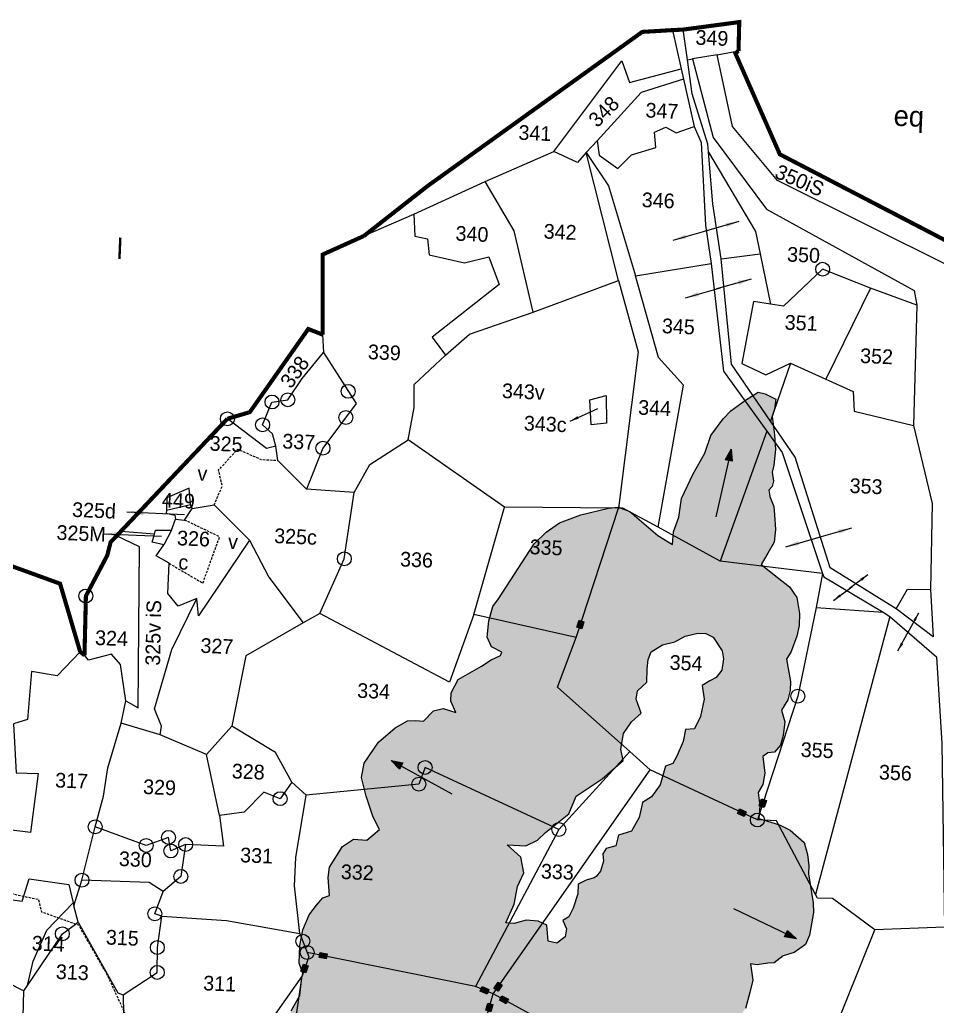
# Model space of a CAD drawing. Header units: feet. Extents: x 706 to 277341, y 6 to 2080556.
# Drawn here: x 276388 to 276951, y 2079936 to 2080543 of the extents above; entities that cross this region are included whole.
import ezdxf
from ezdxf.enums import TextEntityAlignment as Align

# ---------------------------------------------------------------- set-up
doc = ezdxf.new("R2010")
doc.units = ezdxf.units.FT
doc.header["$LTSCALE"] = 0.3
doc.header["$MEASUREMENT"] = 0
doc.linetypes.add('DASHED', pattern=[0.75, 0.5, -0.25])
for name, color, linetype in [('LINE_FOOTPATH', 1, 'DASHED'), ('POLY_HATCH', 12, 'Continuous'), ('POLY_PARCEL', 6, 'Continuous'), ('POLY_ROAD', 30, 'Continuous'), ('POLY_SUBPARCEL', 6, 'DASHED'), ('SYM_ARROW', 1, 'Continuous'), ('SYM_STONE', 1, 'Continuous'), ('TEXT_MAPIN', 7, 'Continuous'), ('TEXT_MAPOUT', 7, 'Continuous'), ('TEXT_PARCEL', 7, 'Continuous'), ('V_BOUND_LINE', 7, 'Continuous')]:
    doc.layers.add(name, color=color, linetype=linetype)
doc.styles.get("Standard").update_dxf_attribs({"font": 'simplex.shx'})
doc.styles.add('TEXT_MAP', font='')
doc.styles.get('TEXT_MAP').set_extended_font_data('Kruti Dev 050')
doc.dimstyles.get("Standard").update_dxf_attribs({"dimtxt": 0.18, "dimasz": 0.18, "dimexe": 0.18, "dimexo": 0.0625, "dimgap": 0.09, "dimtad": 0, "dimtih": 1, "dimtoh": 1, "dimdec": 4, "dimzin": 0, "dimdsep": 46, "dimtxsty": 'Standard', "dimcen": 0.09, "dimadec": 0, "dimazin": 0, "dimtfac": 1, "dimtdec": 4, "dimtofl": 0, "dimtmove": 0, "dimatfit": 3, "dimfxl": 0, "dimtolj": 1, "dimtzin": 0, "dimarcsym": 0})

# ---------------------------------------------------------------- blocks, each defined once
blk = doc.blocks.new('ARROWASPECT')
h = blk.add_hatch(color=256)
h.paths.add_polyline_path([(2.85, -2.85), (3.72, -1.98), (0, 0)])
h.paths.add_polyline_path([(0, 0), (1.98, -3.72), (2.85, -2.85)])
for points in [[(0, 0), (17.15, -17.15)], [(0, 0), (1.98, -3.72)], [(0, 0), (3.72, -1.98)], [(3.72, -1.98), (1.98, -3.72)]]:
    blk.add_lwpolyline(points)
blk = doc.blocks.new('STONESQUAREFILLED')
blk.add_hatch(color=256).paths.add_polyline_path([(0.7, -0.48), (0.7, 0.48), (-0.7, 0.48), (-0.7, -0.48)])
blk.add_lwpolyline([(-0.7, 0.48), (0.7, 0.48), (0.7, -0.48), (-0.7, -0.48)], close=True)
blk = doc.blocks.new('STONE')
blk.add_circle((0, 0), 0.851)
blk = doc.blocks.new('TEXTARROW')
blk.add_leader([(0.04, -0.01), (8.68, -0.01)], dimstyle='Standard', override={"dimtxt": 2.5, "dimasz": 2.5, "dimexe": 1.25, "dimexo": 0.625, "dimgap": 0.625, "dimtad": 1, "dimtih": 0, "dimtoh": 0, "dimzin": 8, "dimcen": 2.5, "dimtofl": 1})
blk = doc.blocks.new('TEXTDOUBLEARROW')
for points in [[(-6.63, 0.01), (0.2, 0.01)], [(6.25, 0.01), (-0.58, 0.01)]]:
    blk.add_leader(points, dimstyle='Standard', override={"dimtxt": 2.5, "dimasz": 2.5, "dimexe": 1.25, "dimexo": 0.625, "dimgap": 0.625, "dimtad": 1, "dimtih": 0, "dimtoh": 0, "dimzin": 8, "dimcen": 2.5, "dimtofl": 1})
blk = doc.blocks.new('KSYB')
at = {"layer": 'POLY_HATCH'}
h = blk.add_hatch(dxfattribs=at)
h.set_pattern_fill('ZIGZAG', color=256, scale=51.517806, angle=-1.99796, style=0)
h.set_pattern_definition([(358.00204, (274924.42, 2078594.238), (6.660325, 6.211296), [6.439726, -6.439726]), (88.00204, (274930.856, 2078594.014), (-6.211296, 6.660325), [6.439726, -6.439726])])
h.paths.add_polyline_path([(276736.22, 2079831.53), (276736.91, 2079823.09), (276737.62, 2079814.9), (276741.9, 2079807.83), (276751.85, 2079802.04), (276759.2, 2079799.8), (276767.38, 2079800.26), (276776.87, 2079802.4), (276784.69, 2079806.83), (276797.16, 2079816.29), (276803.49, 2079827.45), (276806.99, 2079835.74), (276812.24, 2079837.04), (276816.07, 2079839.74), (276821.2, 2079845.01), (276824.42, 2079852.07), (276826.4, 2079859.18), (276826.68, 2079867.09), (276824.63, 2079872.35), (276818.13, 2079877.53), (276829.28, 2079884.81), (276834.19, 2079890.82), (276837.17, 2079898.14), (276837.41, 2079905.06), (276835.88, 2079917.77), (276831.15, 2079924.12), (276840.53, 2079930.02), (276843.15, 2079934.13), (276845.97, 2079944.18), (276847.73, 2079952.03), (276846.11, 2079962.23), (276850.29, 2079961.59), (276857.04, 2079962.66), (276861.02, 2079963.01), (276866.62, 2079967.52), (276873.62, 2079969.5), (276880.73, 2079974.7), (276883.17, 2079980.55), (276884.41, 2079987.68), (276885.61, 2079994.81), (276885.26, 2080000.99), (276882.26, 2080019.3), (276882.43, 2080024.34), (276881.56, 2080031.37), (276879.3, 2080039.02), (276870.59, 2080046.71), (276863.7, 2080050.03), (276850.66, 2080053.85), (276851.22, 2080061.95), (276850.12, 2080070.39), (276853.09, 2080075.33), (276854.18, 2080082.58), (276852.87, 2080092.99), (276856.04, 2080095.43), (276860.26, 2080095.85), (276864.05, 2080100.2), (276865.67, 2080106.3), (276866.53, 2080114.96), (276864.54, 2080122.31), (276868.42, 2080128.9), (276869.74, 2080134.74), (276869.95, 2080140.43), (276867.35, 2080154.53), (276870.33, 2080159.47), (276873.75, 2080169.15), (276875.11, 2080175.83), (276875.37, 2080183.39), (276873.48, 2080193.54), (276868.95, 2080200.14), (276861.03, 2080206.3), (276850.9, 2080214.07), (276855.07, 2080221.2), (276858.97, 2080228.35), (276859.8, 2080236.17), (276859.01, 2080245.47), (276858.63, 2080250.81), (276854.72, 2080260.26), (276857.39, 2080263.46), (276858.35, 2080266.79), (276857.43, 2080272.42), (276858.42, 2080276.87), (276859.31, 2080286.71), (276858.8, 2080295.97), (276857.25, 2080307.8), (276858.52, 2080312.23), (276859.3, 2080318.37), (276852.69, 2080321.68), (276848.23, 2080322.68), (276840.21, 2080317.63), (276830.99, 2080310.96), (276826.27, 2080305.83), (276818.58, 2080295.24), (276814.9, 2080284.01), (276807.63, 2080270.89), (276800.48, 2080255.37), (276798.8, 2080243.57), (276795.45, 2080234.34), (276794.92, 2080226.29), (276785.75, 2080231.96), (276767.83, 2080246.97), (276760.6, 2080249.49), (276754.52, 2080248.95), (276736.94, 2080244.51), (276723.63, 2080239.43), (276715.34, 2080233.41), (276707.69, 2080225.99), (276685.51, 2080191.18), (276682.06, 2080186.25), (276679.47, 2080177.25), (276678.61, 2080166.93), (276681.42, 2080160.78), (276687.87, 2080157.53), (276687.05, 2080155.53), (276681.14, 2080152.71), (276675.19, 2080148.63), (276660.42, 2080140.2), (276656.09, 2080131.77), (276655.9, 2080126.48), (276659.19, 2080119.29), (276651.2, 2080121.85), (276645.08, 2080120.29), (276638.79, 2080113.7), (276633.75, 2080114.12), (276628.69, 2080113.8), (276620.96, 2080109.27), (276610.54, 2080100.3), (276601.75, 2080086.97), (276600.16, 2080077.83), (276603.03, 2080066.12), (276607.62, 2080052.84), (276611.65, 2080045.13), (276603.83, 2080038.33), (276595.25, 2080038.82), (276588.53, 2080034.26), (276580.24, 2080021.18), (276579.51, 2080014.64), (276580.38, 2080003.25), (276576.29, 2080001.88), (276572.3, 2079997.2), (276567.79, 2079991.04), (276563.92, 2079981.59), (276562.06, 2079971.56), (276561.67, 2079960.47), (276563.97, 2079953.99), (276563.38, 2079951.48), (276562.23, 2079940.16), (276556.83, 2079930.26), (276555.31, 2079922.99), (276560.87, 2079915.73), (276569.8, 2079910.32), (276564.23, 2079902.69), (276560.48, 2079896.51), (276558.96, 2079889.25), (276559.51, 2079883.17), (276564.82, 2079876.17), (276572.26, 2079873.01), (276582.37, 2079874.72), (276587.54, 2079875.31), (276590.39, 2079868.26), (276588.72, 2079857.5), (276589.64, 2079846.91), (276577.65, 2079835.88), (276570.18, 2079821.21), (276567.51, 2079811.26), (276567.27, 2079804.31), (276568.92, 2079792.66), (276567.54, 2079789.88), (276563.36, 2079788.22), (276559.6, 2079783.97), (276556.97, 2079775.05), (276555.64, 2079766.34), (276555.43, 2079760.43), (276558.05, 2079754.41), (276563.39, 2079751.77), (276560.06, 2079744.93), (276554.46, 2079732.25), (276549.66, 2079720.31), (276549.43, 2079713.63), (276549.73, 2079707.43), (276552.49, 2079698.07), (276559.21, 2079691.14), (276567.26, 2079685.45), (276572.16, 2079685.53), (276577.92, 2079688.17), (276586.16, 2079695.6), (276592.54, 2079704.73), (276599.1, 2079715.38), (276602.67, 2079725.4), (276609.36, 2079732.84), (276615.93, 2079742.59), (276619.19, 2079750.89), (276621.3, 2079761.7), (276631.11, 2079766.06), (276633.16, 2079775.14), (276636.05, 2079787.01), (276636.4, 2079796.9), (276634.15, 2079810.58), (276645.51, 2079809.69), (276655.76, 2079812.55), (276665.84, 2079817.64), (276671.85, 2079824.37), (276680.53, 2079817.88), (276687.89, 2079815.89), (276697.04, 2079815.58), (276711.47, 2079817.55), (276723.3, 2079823.07)])
h.paths.add_polyline_path([(276724, 2079974.42), (276718.43, 2079975.55), (276717.6, 2079985.6), (276712.09, 2079988.15), (276704.44, 2079988.71), (276697, 2079986.61), (276691.69, 2079986.8), (276696.83, 2079998.7), (276698.99, 2080009.83), (276702.83, 2080018.53), (276700.81, 2080028.33), (276692.23, 2080035.99), (276704.01, 2080035.58), (276711.21, 2080039.16), (276716.39, 2080043.99), (276730.96, 2080055.86), (276735.55, 2080067.03), (276751.86, 2080078.25), (276764.95, 2080089.88), (276763.43, 2080097), (276764.95, 2080106.97), (276769.92, 2080114.16), (276776.02, 2080119.85), (276772.78, 2080128.5), (276773.55, 2080133.78), (276779.39, 2080139.25), (276779.69, 2080147.78), (276780.19, 2080153.66), (276782.13, 2080158.6), (276789.07, 2080163.07), (276796.8, 2080164.87), (276803.41, 2080168.47), (276811.44, 2080170.54), (276816.45, 2080170.37), (276821.09, 2080168.15), (276826.68, 2080159.4), (276827.69, 2080154.36), (276826.56, 2080147.33), (276823.15, 2080142.73), (276819.24, 2080140.51), (276814.42, 2080137.44), (276815.59, 2080128.85), (276813.45, 2080118.02), (276809.63, 2080110.2), (276803.98, 2080109.72), (276802.53, 2080102.11), (276798.67, 2080092.81), (276796.15, 2080088.18), (276791.67, 2080086.57), (276788.31, 2080074.61), (276783.03, 2080067.13), (276777.3, 2080063.5), (276775.17, 2080054.04), (276770.44, 2080045.37), (276762.39, 2080042.7), (276760.64, 2080035.91), (276754.69, 2080034.35), (276752.51, 2080030.89), (276752.93, 2080026.16), (276751.24, 2080020.03), (276747.97, 2080015.98), (276742.19, 2080014.16), (276737.09, 2080011.69), (276736.88, 2080005.51), (276734.2, 2079996.46), (276731.36, 2079990.96), (276727.74, 2079988.73), (276729.91, 2079983.35), (276729.15, 2079978.37)], flags=16)
h.paths.add_polyline_path([(276619.32, 2079237.07), (276617.17, 2079240.54), (276610.58, 2079246.2), (276605.01, 2079248.88), (276599.89, 2079251.32), (276590.27, 2079254.83), (276582.05, 2079259.19), (276576.94, 2079262.08), (276574.71, 2079263.06), (276572.33, 2079266.09), (276564.17, 2079272.48), (276559.99, 2079275.8), (276556.64, 2079277.27), (276552.11, 2079277.2), (276546.78, 2079276.63), (276542.19, 2079278.45), (276539.07, 2079279.92), (276535.48, 2079280.72), (276531.43, 2079281.54), (276527.64, 2079283.26), (276524.51, 2079284.5), (276515.94, 2079285.25), (276508.67, 2079284.6), (276502.58, 2079285.27), (276498.3, 2079286.09), (276493.54, 2079285.81), (276484.87, 2079284.07), (276476.82, 2079281.82), (276470.22, 2079283.23), (276464.43, 2079285.92), (276455.89, 2079287.8), (276449.8, 2079288.47), (276445.74, 2079288.84), (276441.19, 2079288.32), (276437.54, 2079287.54), (276433.87, 2079286.08), (276430.88, 2079284.83), (276427.43, 2079283.36), (276423.49, 2079280.79), (276421.38, 2079278.6), (276419.68, 2079275.26), (276419.59, 2079272.78), (276420.36, 2079268.9), (276421.86, 2079266.36), (276424.03, 2079263.8), (276430.33, 2079259.28), (276433.96, 2079256.43), (276438.1, 2079251.6), (276439.76, 2079247.41), (276442.15, 2079244.61), (276446.54, 2079240.58), (276445.02, 2079235.91), (276443.07, 2079231.9), (276441.98, 2079226.51), (276439.65, 2079218.22), (276438.59, 2079213.73), (276437.98, 2079209.23), (276438.5, 2079204.68), (276440.12, 2079199.19), (276442, 2079194.83), (276444.84, 2079191.79), (276448.38, 2079189.4), (276450.8, 2079187.28), (276454.51, 2079183.53), (276457.3, 2079178.91), (276459.17, 2079174.32), (276460.58, 2079169.06), (276463.49, 2079166.12), (276467.23, 2079162.82), (276472.34, 2079160.16), (276479.7, 2079156.73), (276487.71, 2079152.83), (276496.61, 2079148.45), (276506.07, 2079144.48), (276509.78, 2079142.78), (276511.73, 2079140.45), (276514.11, 2079137.2), (276514.98, 2079136.27), (276519.03, 2079134.3), (276521.55, 2079131.25), (276523.06, 2079127.61), (276523.88, 2079125.32), (276524.94, 2079123.02), (276526.01, 2079121.4), (276528.65, 2079119.27), (276531.1, 2079117.83), (276533.54, 2079116.38), (276535.73, 2079114.5), (276537.71, 2079112.84), (276539.93, 2079111.41), (276543.08, 2079110.85), (276546.68, 2079110.27), (276553.01, 2079110.05), (276557.12, 2079110.81), (276562.34, 2079111.31), (276566.45, 2079112.29), (276569.87, 2079113.08), (276574.03, 2079115.42), (276579.88, 2079120.65), (276585.24, 2079125.22), (276589.21, 2079128.7), (276594.1, 2079132.37), (276598.08, 2079136.31), (276603, 2079145.04), (276606.19, 2079148.02), (276610.39, 2079151.49), (276615.29, 2079155.62), (276617.89, 2079158.93), (276619.81, 2079162.03), (276620.88, 2079166.74), (276621.3, 2079172.38), (276621.73, 2079178.03), (276620.74, 2079182.13), (276619.16, 2079188.75), (276618.41, 2079197.03), (276620.5, 2079201.15), (276622.4, 2079203.8), (276624.13, 2079208.04), (276624.5, 2079212.1), (276624.34, 2079218.79), (276623.27, 2079226.97), (276621.83, 2079231.32)])
h.paths.add_polyline_path([(276555.58, 2079196.7), (276557.27, 2079193.25), (276558.5, 2079186.2), (276556.08, 2079179.07), (276551.87, 2079175.93), (276547.65, 2079177.06), (276544.56, 2079179.43), (276542.6, 2079181.76), (276539.75, 2079184.35), (276535.25, 2079187.71), (276531.63, 2079191.88), (276529.48, 2079194.89), (276526.39, 2079197.27), (276520.57, 2079199.28), (276516.11, 2079201.24), (276512.83, 2079204.53), (276511.09, 2079206.62), (276508.46, 2079208.98), (276504.94, 2079212.04), (276501.43, 2079215.33), (276498.5, 2079220.23), (276499.19, 2079225.71), (276501.65, 2079228), (276503.24, 2079228.17), (276507.22, 2079229.16), (276511.13, 2079227.22), (276514.44, 2079224.61), (276518.17, 2079221.31), (276521.46, 2079218.26), (276525.19, 2079214.73), (276528.72, 2079212.12), (276533.17, 2079209.93), (276540.66, 2079207.39), (276545.43, 2079204.52), (276552.29, 2079199.98)], flags=16)
h.paths.add_polyline_path([(276774.01, 2079156.79), (276768.66, 2079158.53), (276762.75, 2079158.99), (276757.08, 2079158.93), (276749.85, 2079158.67), (276743.88, 2079157.33), (276739.69, 2079155.42), (276735.98, 2079152.46), (276733.04, 2079149.47), (276729.13, 2079145.1), (276723.04, 2079143.64), (276718.63, 2079142.76), (276714.72, 2079141.35), (276709.75, 2079139.21), (276705.52, 2079136.26), (276703.1, 2079133.26), (276701.45, 2079130.23), (276700.52, 2079125.88), (276699.92, 2079119.68), (276694.25, 2079116.18), (276691.09, 2079114.23), (276688.42, 2079111.49), (276685.48, 2079108.5), (276684.08, 2079105.46), (276683.72, 2079102.38), (276684.38, 2079099.27), (276688.54, 2079092.33), (276686.29, 2079087.36), (276684.34, 2079083.3), (276683.92, 2079078.68), (276684.29, 2079074.55), (276686.37, 2079067.53), (276684.69, 2079063.72), (276682.32, 2079062.26), (276679.92, 2079060.02), (276678.26, 2079056.73), (276676.56, 2079052.16), (276676.14, 2079047.54), (276676.69, 2079039.01), (276676.2, 2079034.66), (276675.31, 2079031.09), (276674.7, 2079028.53), (276674.79, 2079023.64), (276674.58, 2079017.72), (276674.7, 2079013.6), (276673.49, 2079007.67), (276670.78, 2079004.72), (276668.35, 2079001.71), (276666.6, 2078995.85), (276666.69, 2078990.96), (276667.33, 2078987.07), (276668.91, 2078981.7), (276663.07, 2078976.25), (276660.1, 2078972.24), (276658.4, 2078967.92), (276657.24, 2078964.1), (276657.63, 2078960.48), (276659.08, 2078957.85), (276663.87, 2078952.35), (276658.55, 2078950.29), (276654.63, 2078948.62), (276652.23, 2078946.39), (276650.78, 2078941.55), (276650.36, 2078936.93), (276650.71, 2078932.28), (276653.4, 2078925.34), (276650.17, 2078922.32), (276645.93, 2078920.86), (276643.54, 2078918.88), (276642.18, 2078916.61), (276641.23, 2078911.75), (276641.87, 2078907.87), (276643.58, 2078901.63), (276642.35, 2078899.35), (276640.45, 2078896.58), (276638.27, 2078893.31), (276636.3, 2078888.49), (276635.35, 2078883.37), (276635.11, 2078876.68), (276636.76, 2078872.25), (276639.99, 2078868.79), (276642.77, 2078867.15), (276649.16, 2078865.64), (276649.09, 2078863.84), (276646.18, 2078860.2), (276643.48, 2078856.68), (276642, 2078851.07), (276641.04, 2078845.95), (276641.45, 2078842.85), (276644.29, 2078837.57), (276645.55, 2078832.78), (276645.08, 2078828.56), (276643.9, 2078824.48), (276644.29, 2078820.86), (276647.25, 2078816.89), (276649.32, 2078811.14), (276649.77, 2078808.05), (276649.93, 2078805.21), (276650.84, 2078801.83), (276654.77, 2078796.29), (276657.03, 2078794.41), (276659.8, 2078792.76), (276662.08, 2078791.66), (276665.41, 2078791.02), (276673.33, 2078789.66), (276674.58, 2078787.87), (276674.52, 2078786.33), (276675.21, 2078783.73), (276677.17, 2078781.09), (276680.2, 2078779.18), (276682.99, 2078777.79), (276685.81, 2078777.44), (276690.43, 2078777.02), (276694.04, 2078777.15), (276698.18, 2078777.52), (276702.87, 2078778.9), (276705.23, 2078780.11), (276708.39, 2078782.06), (276711.31, 2078784.53), (276713.98, 2078787.27), (276716.11, 2078789.26), (276717.19, 2078790.76), (276718.31, 2078793.3), (276718.97, 2078797.79), (276724.01, 2078800.45), (276762.35, 2078892.3), (276762.93, 2078897.47), (276763.87, 2078902.33), (276764.45, 2078911.49), (276762.88, 2078915.83), (276765.27, 2078920.21), (276766.61, 2078921.71), (276769.4, 2078927.79), (276769.54, 2078931.91), (276768.12, 2078935.56), (276764.37, 2078941.99), (276766.99, 2078947.45), (276769.92, 2078950.18), (276772.64, 2078954.21), (276773.81, 2078958.29), (276773.7, 2078962.41), (276770.73, 2078967.21), (276774.26, 2078971.15), (276776.75, 2078975.95), (276777.21, 2078981.86), (276776.06, 2078985.76), (276770.8, 2078993.02), (276771.34, 2078998.29), (276773.77, 2079001.55), (276777.04, 2079009.54), (276780.35, 2079012.91), (276782.49, 2079015.15), (276784.37, 2079017.15), (276786.03, 2079020.44), (276786.44, 2079024.8), (276786, 2079027.13), (276783.22, 2079034.46), (276785.32, 2079037.2), (276786.69, 2079039.47), (276788.1, 2079043.77), (276789.7, 2079045.26), (276791.57, 2079047.25), (276793.51, 2079051.05), (276794.68, 2079055.13), (276794.58, 2079059.51), (276793.47, 2079064.7), (276791.46, 2079066.31), (276788.42, 2079068.19), (276791.15, 2079071.99), (276793.81, 2079074.47), (276796.5, 2079077.72), (276797.38, 2079080.78), (276797.53, 2079085.16), (276796.17, 2079090.35), (276793.73, 2079094.3), (276791.22, 2079096.19), (276784.33, 2079098.76), (276784.72, 2079101.83), (276786.62, 2079104.85), (276789.85, 2079108.6), (276792.84, 2079113.13), (276794.08, 2079119.01), (276793.22, 2079123.93), (276792.28, 2079126.54), (276790.61, 2079130.46), (276789.77, 2079135.9), (276789.42, 2079140.81), (276787.51, 2079144.99), (276783.8, 2079149.5), (276781.07, 2079152.43), (276777.05, 2079155.4)])
h.paths.add_polyline_path([(276748.89, 2079109.74), (276749.79, 2079104.67), (276748.52, 2079099.53), (276746.63, 2079095.08), (276746.37, 2079092.89), (276747.26, 2079090.94), (276749.07, 2079087.81), (276748.9, 2079082.79), (276746.28, 2079079.28), (276745.2, 2079075.87), (276745.05, 2079071.65), (276744.91, 2079067.63), (276742.97, 2079060.59), (276743.79, 2079053.66), (276742.34, 2079047.86), (276739.27, 2079043.48), (276739.03, 2079041.79), (276740.56, 2079039.6), (276740.98, 2079037.31), (276741.31, 2079031.37), (276740.4, 2079027.5), (276738.06, 2079024.95), (276737.24, 2079023.45), (276737.56, 2079021.71), (276739.63, 2079019.18), (276741.63, 2079014.4), (276740.82, 2079010.67), (276739.4, 2079008.41), (276737.96, 2079005.78), (276737.08, 2079002.55), (276736.98, 2078999.49), (276737.73, 2078993.71), (276736.01, 2078988.4), (276734.19, 2078985.59), (276733.53, 2078983.12), (276733.44, 2078980.63), (276734.13, 2078978.3), (276735.12, 2078972.23), (276734.74, 2078968.5), (276732.54, 2078964.94), (276729.56, 2078962.93), (276729.47, 2078960.25), (276731.43, 2078956.34), (276732.42, 2078951.23), (276730.97, 2078948.31), (276729.35, 2078945.87), (276727.91, 2078943.05), (276727.23, 2078940.19), (276727.89, 2078937.1), (276729.24, 2078931.98), (276728.01, 2078924.33), (276724.5, 2078923.07), (276723.52, 2078922.53), (276723.06, 2078920.44), (276724.61, 2078916.15), (276723.66, 2078909.41), (276721.27, 2078907.46), (276720.26, 2078906.15), (276720.2, 2078904.24), (276721.39, 2078901.64), (276722.57, 2078894.42), (276718.54, 2078888.22), (276717.64, 2078885.92), (276716.4, 2078880.09), (276713.35, 2078878.59), (276711.76, 2078876.92), (276710.72, 2078874.46), (276710.2, 2078870.65), (276709.77, 2078866.1), (276707.8, 2078862.48), (276707.18, 2078856.05), (276704, 2078851.63), (276700.46, 2078850.97), (276697.12, 2078853.08), (276696.08, 2078856.37), (276696.56, 2078859.23), (276696.86, 2078862.1), (276696.35, 2078864.23), (276694.74, 2078867.35), (276693.37, 2078872.19), (276692.99, 2078877.77), (276694.08, 2078881.56), (276696.69, 2078884.92), (276697.35, 2078887.2), (276697.47, 2078890.84), (276697.63, 2078895.25), (276698.9, 2078898.84), (276700.51, 2078900.9), (276701.35, 2078902.98), (276700.86, 2078905.49), (276698.68, 2078910.63), (276699.67, 2078915.31), (276701.15, 2078919.28), (276702.09, 2078924.04), (276702.27, 2078929.22), (276703.56, 2078933.2), (276705.17, 2078935.44), (276707.02, 2078939.02), (276707.33, 2078942.27), (276707.13, 2078947.56), (276708.18, 2078950.4), (276710.01, 2078953.21), (276711.1, 2078957.01), (276711.22, 2078960.46), (276711.18, 2078964.68), (276711.94, 2078970.02), (276713.4, 2078973.42), (276714.68, 2078977.02), (276714.82, 2078981.23), (276714.06, 2078989.23), (276714.82, 2078992.16), (276716.65, 2078994.97), (276717.69, 2078997.43), (276717.78, 2078999.92), (276717.13, 2079003.2), (276716.7, 2079007.63), (276716.97, 2079015.23), (276718.62, 2079018.49), (276721.39, 2079020.62), (276722.44, 2079023.27), (276722.5, 2079024.8), (276721.78, 2079026.17), (276720.49, 2079027.94), (276719.83, 2079030.84), (276719.68, 2079037.03), (276721.52, 2079040.94), (276722.94, 2079043), (276723.99, 2079045.35), (276723.85, 2079046.7), (276722.97, 2079049.22), (276721.91, 2079051.75), (276719.65, 2079057.03), (276719.61, 2079062.76), (276720.71, 2079066.94), (276723.13, 2079070.31), (276724.38, 2079072.95), (276724.49, 2079076.2), (276724.61, 2079079.65), (276724.76, 2079083.87), (276726.02, 2079087.08), (276726.59, 2079093.36), (276728.05, 2079095.83), (276730.01, 2079096.91), (276731.44, 2079099.36), (276731.7, 2079101.46), (276730.45, 2079106.36), (276734.43, 2079111.91), (276739.88, 2079113.62), (276745.68, 2079112.25)], flags=16)
at = {"layer": 'LINE_FOOTPATH', "ltscale": 10, "flags": 128}
blk.add_lwpolyline([(276490.43, 2079412.98), (276512.84, 2079537.57), (276525.24, 2079592.29), (276524.64, 2079607.24), (276517.18, 2079639.58), (276506.52, 2079697.77), (276498.29, 2079741.55), (276493.95, 2079767.07), (276479.77, 2079820.54), (276476.69, 2079839.3), (276474.73, 2079858.98), (276455.61, 2079920.83), (276440.25, 2079953.18), (276422.64, 2079983.27), (276399.15, 2079991.46), (276397.31, 2079999.14), (276348.89, 2080009.34), (276311.16, 2080018.15), (276234.18, 2080034.91), (276219.67, 2080036.25)], dxfattribs=at)
at = {"layer": 'POLY_HATCH'}
for points in [[(276556.83, 2079930.26), (276562.23, 2079940.16), (276563.38, 2079951.48), (276563.97, 2079953.99), (276561.67, 2079960.47), (276562.06, 2079971.56), (276563.92, 2079981.59), (276567.79, 2079991.04), (276572.3, 2079997.2), (276576.29, 2080001.88), (276580.38, 2080003.25), (276579.51, 2080014.64), (276580.24, 2080021.18), (276588.53, 2080034.26), (276595.25, 2080038.82), (276603.83, 2080038.33), (276611.65, 2080045.13), (276607.62, 2080052.84), (276603.03, 2080066.12), (276600.16, 2080077.83), (276601.75, 2080086.97), (276610.54, 2080100.3), (276620.96, 2080109.27), (276628.69, 2080113.8), (276633.75, 2080114.12), (276638.79, 2080113.7), (276645.08, 2080120.29), (276651.2, 2080121.85), (276659.19, 2080119.29), (276655.9, 2080126.48), (276656.09, 2080131.77), (276660.42, 2080140.2), (276675.19, 2080148.63), (276681.14, 2080152.71), (276687.05, 2080155.53), (276687.87, 2080157.53), (276681.42, 2080160.78), (276678.61, 2080166.93), (276679.47, 2080177.25), (276682.06, 2080186.25), (276685.51, 2080191.18), (276707.69, 2080225.99), (276715.34, 2080233.41), (276723.63, 2080239.43), (276736.94, 2080244.51), (276754.52, 2080248.95), (276760.6, 2080249.49), (276767.83, 2080246.97), (276785.75, 2080231.96), (276794.92, 2080226.29), (276795.45, 2080234.34), (276798.8, 2080243.57), (276800.48, 2080255.37), (276807.63, 2080270.89), (276814.9, 2080284.01), (276818.58, 2080295.24), (276826.27, 2080305.83), (276830.99, 2080310.96), (276840.21, 2080317.63), (276848.23, 2080322.68), (276852.69, 2080321.68), (276859.3, 2080318.37), (276858.52, 2080312.23), (276857.25, 2080307.8), (276858.8, 2080295.97), (276859.31, 2080286.71), (276858.42, 2080276.87), (276857.43, 2080272.42), (276858.35, 2080266.79), (276857.39, 2080263.46), (276855.35, 2080261.01), (276856.05, 2080257.06), (276858.63, 2080250.81), (276859.01, 2080245.47), (276859.8, 2080236.17), (276858.97, 2080228.35), (276855.07, 2080221.2), (276850.9, 2080214.07), (276861.03, 2080206.3), (276868.95, 2080200.14), (276873.48, 2080193.54), (276875.37, 2080183.39), (276875.11, 2080175.83), (276873.75, 2080169.15), (276870.33, 2080159.47), (276867.35, 2080154.53), (276869.95, 2080140.43), (276869.74, 2080134.74), (276868.42, 2080128.9), (276864.54, 2080122.31), (276866.53, 2080114.96), (276865.67, 2080106.3), (276864.05, 2080100.2), (276860.26, 2080095.85), (276856.04, 2080095.43), (276852.87, 2080092.99), (276854.18, 2080082.58), (276853.09, 2080075.33), (276850.12, 2080070.39), (276851.22, 2080061.95), (276850.66, 2080053.85), (276863.7, 2080050.03), (276870.59, 2080046.71), (276879.3, 2080039.02), (276881.56, 2080031.37), (276882.43, 2080024.34), (276882.26, 2080019.3), (276885.26, 2080000.99), (276885.61, 2079994.81), (276884.41, 2079987.68), (276883.17, 2079980.55), (276880.73, 2079974.7), (276873.62, 2079969.5), (276866.62, 2079967.52), (276861.02, 2079963.01), (276857.04, 2079962.66), (276850.29, 2079961.59), (276846.11, 2079962.23), (276847.73, 2079952.03), (276845.97, 2079944.18), (276843.15, 2079934.13)], [(276718.43, 2079975.55), (276717.6, 2079985.6), (276712.09, 2079988.15), (276704.44, 2079988.71), (276697, 2079986.61), (276691.69, 2079986.8), (276696.83, 2079998.7), (276698.99, 2080009.83), (276702.83, 2080018.53), (276700.81, 2080028.33), (276692.23, 2080035.99), (276704.01, 2080035.58), (276711.21, 2080039.16), (276716.39, 2080043.99), (276730.96, 2080055.86), (276735.55, 2080067.03), (276751.86, 2080078.25), (276764.95, 2080089.88), (276763.43, 2080097), (276764.95, 2080106.97), (276769.92, 2080114.16), (276776.02, 2080119.85), (276772.78, 2080128.5), (276773.55, 2080133.78), (276779.39, 2080139.25), (276779.69, 2080147.78), (276780.19, 2080153.66), (276782.13, 2080158.6), (276789.07, 2080163.07), (276796.8, 2080164.87), (276803.41, 2080168.47), (276811.44, 2080170.54), (276816.45, 2080170.37), (276821.09, 2080168.15), (276826.68, 2080159.4), (276827.69, 2080154.36), (276826.56, 2080147.33), (276823.15, 2080142.73), (276819.24, 2080140.51), (276814.42, 2080137.44), (276815.59, 2080128.85), (276813.45, 2080118.02), (276809.63, 2080110.2), (276803.98, 2080109.72), (276802.53, 2080102.11), (276798.67, 2080092.81), (276796.15, 2080088.18), (276791.67, 2080086.57), (276788.31, 2080074.61), (276783.03, 2080067.13), (276777.3, 2080063.5), (276775.17, 2080054.04), (276770.44, 2080045.37), (276762.39, 2080042.7), (276760.64, 2080035.91), (276754.69, 2080034.35), (276752.51, 2080030.89), (276752.93, 2080026.16), (276751.24, 2080020.03), (276748.47, 2080016.59), (276747.26, 2080015.75), (276742.19, 2080014.16), (276737.09, 2080011.69), (276736.88, 2080005.51), (276734.2, 2079996.46), (276731.36, 2079990.96), (276727.74, 2079988.73), (276729.91, 2079983.35), (276729.15, 2079978.37), (276724, 2079974.42), (276718.43, 2079975.55)]]:
    blk.add_lwpolyline(points, dxfattribs=at)
at = {"layer": 'POLY_PARCEL'}
for points in [[(276820.73, 2080535.3), (276834.17, 2080537.88)], [(276718.21, 2080473.5), (276760.72, 2080531.16), (276765.62, 2080517.39), (276798.15, 2080526.27)], [(276799.66, 2080519.79), (276773, 2080511.12), (276745.47, 2080480.52)], [(276745.47, 2080480.52), (276746.93, 2080471.55), (276758.67, 2080463.24), (276767.19, 2080471.8), (276782.55, 2080476.64), (276781.62, 2080486.16), (276788.69, 2080489.39), (276795.22, 2080486), (276806.62, 2080490.04)], [(276745.47, 2080480.52), (276738.72, 2080473.02)], [(276675.04, 2080454.3), (276718.21, 2080473.5)], [(276738.72, 2080473.02), (276733.16, 2080466.66), (276718.21, 2080473.5)], [(276759.66, 2080392.47), (276738.72, 2080473.02)], [(276738.72, 2080473.02), (276752.87, 2080452.28), (276770.24, 2080395.57)], [(276815.71, 2080473.89), (276845.68, 2080424.06), (276848.72, 2080409.94)], [(276630.33, 2080433.41), (276675.04, 2080454.3)], [(276706.11, 2080372.2), (276693.65, 2080423.33), (276675.04, 2080454.3)], [(276598.97, 2080419.39), (276630.33, 2080433.41)], [(276630.33, 2080433.41), (276631.11, 2080419.46), (276638.96, 2080417.92), (276640.19, 2080407.76), (276662.49, 2080402.87), (276677.81, 2080406.77), (276684.49, 2080389.46), (276642.49, 2080355.82), (276650.93, 2080344.6)], [(276824.25, 2080406.59), (276848.72, 2080409.94)], [(276848.72, 2080409.94), (276855.51, 2080378.35)], [(276770.24, 2080395.57), (276818.05, 2080403.73)], [(276918.53, 2080388.81), (276888.24, 2080400.61), (276863.69, 2080377.12), (276855.51, 2080378.35)], [(276706.11, 2080372.2), (276759.66, 2080392.47)], [(276759.66, 2080392.47), (276772.39, 2080347.7), (276760.75, 2080248.93)], [(276785.74, 2080237.07), (276801.08, 2080326.75), (276785.23, 2080344.06), (276770.24, 2080395.57)], [(276918.53, 2080388.81), (276890.9, 2080331.29)], [(276947.74, 2080378.47), (276918.53, 2080388.81)], [(276855.51, 2080378.35), (276844.81, 2080379.99), (276837.74, 2080340.71), (276853, 2080333.85), (276868.45, 2080341.22)], [(276650.93, 2080344.6), (276665.95, 2080358), (276706.11, 2080372.2)], [(276573.41, 2080356.96), (276574.09, 2080345.79)], [(276544.42, 2080286.34), (276542.37, 2080294.25), (276536.02, 2080299.77), (276541.82, 2080314.2), (276551.85, 2080315.72), (276560.73, 2080329.12), (276574.09, 2080345.79)], [(276574.09, 2080345.79), (276594.79, 2080313.6), (276574.16, 2080285.35), (276564.04, 2080259.4)], [(276627.86, 2080291.01), (276631.42, 2080311.45), (276631.29, 2080326), (276650.93, 2080344.6)], [(276868.45, 2080341.22), (276856.13, 2080304.54)], [(276868.45, 2080341.22), (276890.9, 2080331.29)], [(276890.9, 2080331.29), (276908.03, 2080323.71), (276908.86, 2080311.35), (276946.18, 2080302.61)], [(276743.19, 2080301.28), (276742.16, 2080317.13), (276752.38, 2080319.94), (276752.72, 2080302.53), (276743.19, 2080301.28)], [(276544.42, 2080286.34), (276538.67, 2080284.96), (276513.8, 2080303.42)], [(276853.86, 2080298.16), (276825.08, 2080216.06)], [(276594.06, 2080257.57), (276603.85, 2080275.25), (276627.86, 2080291.01)], [(276688.85, 2080249), (276627.86, 2080291.01)], [(276545.69, 2080277.44), (276544.42, 2080286.34)], [(276564.04, 2080259.4), (276545.69, 2080277.44)], [(276490.86, 2080249.25), (276489.98, 2080259.56), (276476.04, 2080253.19), (276475.77, 2080245.4), (276490.86, 2080249.25)], [(276594.06, 2080257.57), (276564.04, 2080259.4)], [(276573.04, 2080181.13), (276588.17, 2080215.71), (276594.06, 2080257.57)], [(276487.3, 2080239.38), (276492.01, 2080246.69)], [(276492.01, 2080246.69), (276490.86, 2080249.25)], [(276492.01, 2080246.69), (276505.81, 2080249.01)], [(276505.81, 2080249.01), (276528.42, 2080227.04)], [(276669.99, 2080181.17), (276688.85, 2080249)], [(276760.75, 2080248.93), (276688.85, 2080249)], [(276734.69, 2080167.21), (276760.75, 2080248.93)], [(276785.74, 2080237.07), (276763.52, 2080248.92), (276760.75, 2080248.93)], [(276475.77, 2080245.4), (276475.7, 2080243.55)], [(276475.7, 2080243.55), (276481.21, 2080242.34)], [(276481.21, 2080242.34), (276481.49, 2080239.89)], [(276479.06, 2080232.81), (276481.49, 2080239.89), (276487.3, 2080239.38)], [(276825.08, 2080216.06), (276785.74, 2080237.07)], [(276451.26, 2080125.14), (276458.93, 2080120.65), (276459.05, 2080222.2), (276444.54, 2080229.06)], [(276468.4, 2080230.36), (276447.14, 2080231.85)], [(276474.39, 2080223.66), (276466.96, 2080225.16), (276468.4, 2080230.36)], [(276468.4, 2080230.36), (276469.1, 2080232.87), (276479.06, 2080232.81)], [(276479.06, 2080232.81), (276474.39, 2080223.66)], [(276477.72, 2080212.01), (276469.47, 2080216.66), (276474.39, 2080223.66)], [(276528.42, 2080227.04), (276496.52, 2080178.96)], [(276528.42, 2080227.04), (276540.73, 2080203.79), (276562.54, 2080175.03)], [(276889.73, 2080208.81), (276825.08, 2080216.06)], [(276495.34, 2080189.91), (276483.64, 2080185.02), (276477.06, 2080193.04), (276477.72, 2080212.01)], [(276889.73, 2080208.81), (276885.89, 2080187.26)], [(276936.2, 2080186.8), (276943.26, 2080199.21), (276957.89, 2080199.09)], [(276472.96, 2080103.82), (276473.81, 2080109.17), (276469.2, 2080120.24), (276479.86, 2080157.56), (276495.34, 2080189.91)], [(276496.52, 2080178.96), (276495.34, 2080189.91)], [(276885.89, 2080187.26), (276874.71, 2080131.21), (276849.8, 2080052.99)], [(276885.89, 2080187.26), (276928, 2080184.58)], [(276573.04, 2080181.13), (276562.54, 2080175.03)], [(276669.99, 2080181.17), (276655.09, 2080138.42), (276573.04, 2080181.13)], [(276734.69, 2080167.21), (276669.99, 2080181.17)], [(276932.35, 2080182.04), (276886.71, 2080006.22)], [(276562.54, 2080175.03), (276526.48, 2080154.06), (276518.07, 2080109.51)], [(276768.98, 2080095.47), (276723.15, 2080135.67), (276734.69, 2080167.21)], [(276422.13, 2080155.79), (276407.78, 2080140.54), (276391.49, 2080143), (276389.18, 2080112.82), (276380.41, 2080110.09), (276382.4, 2080079.04)], [(276451.26, 2080125.14), (276447.69, 2080148), (276442, 2080154.43), (276427.52, 2080150.57), (276424.88, 2080153.58)], [(276448.27, 2080110.91), (276451.26, 2080125.14)], [(276432.48, 2080045.46), (276437.62, 2080064.85), (276440.13, 2080082.69), (276448.27, 2080110.91)], [(276472.96, 2080103.82), (276448.27, 2080110.91)], [(276502.18, 2080091.67), (276472.96, 2080103.82)], [(276518.07, 2080109.51), (276502.18, 2080091.67)], [(276556.15, 2080074.55), (276545.78, 2080093.16), (276518.07, 2080109.51)], [(276510.67, 2080053.14), (276502.18, 2080091.67)], [(276768.98, 2080095.47), (276724.66, 2080046.01)], [(276781.9, 2080084.14), (276768.98, 2080095.47)], [(276382.4, 2080079.04), (276396.24, 2080078.88), (276391.69, 2080041.65), (276302.83, 2080051.86)], [(276724.66, 2080046.01), (276640.07, 2080084.52), (276636.23, 2080073.95), (276565.31, 2080066.36), (276556.15, 2080074.55)], [(276684.09, 2079942.07), (276781.9, 2080084.14)], [(276849.8, 2080052.99), (276781.9, 2080084.14)], [(276556.15, 2080074.55), (276548.83, 2080064.08), (276538.58, 2080068.21), (276526.18, 2080055.43), (276510.67, 2080053.14)], [(276561.95, 2079979.14), (276558.42, 2080009.12), (276559.05, 2080027.15), (276565.31, 2080066.36)], [(276510.67, 2080053.14), (276513.46, 2080033.85), (276489.56, 2080034.69)], [(276886.71, 2080006.22), (276861.81, 2080052.57), (276849.8, 2080052.99)], [(276424.38, 2080011.76), (276432.48, 2080045.46)], [(276489.56, 2080034.69), (276480.29, 2080030.6), (276478.7, 2080039.15), (276464.67, 2080033.98), (276432.48, 2080045.46)], [(276724.66, 2080046.01), (276672.84, 2079946.63)], [(276489.56, 2080034.69), (276486.65, 2080014.6), (276475.61, 2080004.91)], [(276306.34, 2080012.11), (276322.78, 2079996.12), (276348.22, 2079994.28), (276372.66, 2080000.04), (276386.76, 2079998.29), (276391.03, 2080012.3), (276416.09, 2080008.91), (276418.94, 2079997.44)], [(276419.41, 2079995.58), (276424.38, 2080011.76)], [(276475.61, 2080004.91), (276466.68, 2080010.57), (276424.38, 2080011.76)], [(276474.8, 2079989.42), (276470.44, 2079990.83), (276475.61, 2080004.91)], [(276924.41, 2079984.19), (276897.56, 2080003.79), (276887.96, 2080003.9), (276886.71, 2080006.22)], [(276390.56, 2079945.11), (276394.03, 2079960.46), (276402.58, 2079979.98), (276418.94, 2079997.44)], [(276418.94, 2079997.44), (276419.41, 2079995.58)], [(276422.29, 2079985.27), (276419.41, 2079995.58)], [(276390.56, 2079945.11), (276412.27, 2079977.76), (276422.29, 2079985.27)], [(276422.29, 2079985.27), (276447.57, 2079940.97), (276450.98, 2079939.59)], [(276450.98, 2079939.59), (276472.3, 2079953.95), (276472.22, 2079969.69), (276474.8, 2079989.42)], [(276474.8, 2079989.42), (276515.64, 2079987.05), (276561.95, 2079979.14), (276566.63, 2079967.26)], [(276968.28, 2079986.38), (276924.41, 2079984.19)], [(276306.27, 2079982.76), (276388.34, 2079941.78)], [(276896.9, 2079914.55), (276924.41, 2079984.19)], [(276566.63, 2079967.26), (276567.74, 2079964.47), (276563.54, 2079952.58)], [(276672.84, 2079946.63), (276566.63, 2079967.26)], [(276522.2, 2079672.26), (276548.09, 2079839.39), (276563.54, 2079952.58)], [(276563.54, 2079952.58), (276540.46, 2079918.98)], [(276394.99, 2079922.98), (276388.06, 2079925.3), (276388.34, 2079941.78)], [(276388.34, 2079941.78), (276390.56, 2079945.11)], [(276642.45, 2079791.23), (276684.09, 2079942.07)], [(276684.09, 2079942.07), (276672.84, 2079946.63)], [(276722.91, 2079860.03), (276726.94, 2079885.13), (276756.5, 2079903.26), (276684.09, 2079942.07)], [(276450.98, 2079939.59), (276451.18, 2079927.32)]]:
    blk.add_lwpolyline(points, dxfattribs=at)
at = {"layer": 'POLY_PARCEL', "ltscale": 10}
blk.add_lwpolyline([(276801.99, 2080532.08), (276805.26, 2080532.64)], dxfattribs=at)
at = {"layer": 'POLY_ROAD'}
for points in [[(276792.44, 2080550.69), (276798.15, 2080526.27)], [(276801.99, 2080532.08), (276799.24, 2080551.07)], [(276820.73, 2080535.3), (276805.26, 2080532.64), (276818.6, 2080483.17), (276852.63, 2080438.28), (276946.05, 2080387.62), (276947.74, 2080378.47)], [(276970.38, 2080402.07), (276859.38, 2080456.38), (276830.7, 2080490.11), (276820.73, 2080535.3)], [(276815.71, 2080473.89), (276815.23, 2080478.98), (276805.1, 2080510.6), (276801.99, 2080532.08)], [(276798.15, 2080526.27), (276799.66, 2080519.79)], [(276799.66, 2080519.79), (276806.62, 2080490.04)], [(276806.62, 2080490.04), (276810.97, 2080479.86), (276814.15, 2080427.78), (276818.05, 2080403.73)], [(276824.25, 2080406.59), (276818.73, 2080441.38), (276815.71, 2080473.89)], [(276818.05, 2080403.73), (276826.29, 2080335.93), (276853.86, 2080298.16)], [(276856.13, 2080304.54), (276831.26, 2080340.22), (276824.25, 2080406.59)], [(276947.74, 2080378.47), (276946.18, 2080302.61)], [(276936.2, 2080186.8), (276894.47, 2080212.28), (276871.9, 2080281.93), (276856.13, 2080304.54)], [(276946.18, 2080302.61), (276958.51, 2080253.31), (276957.89, 2080199.09)], [(276853.86, 2080298.16), (276863.55, 2080284.88), (276889.73, 2080208.81)], [(276889.73, 2080208.81), (276890.51, 2080206.54), (276928, 2080184.58)], [(276957.89, 2080199.09), (276959.73, 2080169.24), (276936.2, 2080186.8)], [(276928, 2080184.58), (276932.35, 2080182.04)], [(276932.35, 2080182.04), (276961.84, 2080156.7), (276965.65, 2080102.06), (276968.28, 2079986.38)]]:
    blk.add_lwpolyline(points, dxfattribs=at)
at = {"layer": 'POLY_SUBPARCEL', "ltscale": 10, "flags": 128}
for points in [[(276505.81, 2080249.01), (276510.92, 2080261), (276508.47, 2080271.06), (276520.46, 2080284.34), (276535.2, 2080277.91), (276545.69, 2080277.44)], [(276477.72, 2080212.01), (276499.12, 2080199.68), (276509.49, 2080228.91), (276487.3, 2080239.38)]]:
    blk.add_lwpolyline(points, dxfattribs=at)
at = {"layer": 'V_BOUND_LINE', "const_width": 2.58}
for points in [[(276799.24, 2080551.07), (276834.49, 2080556.08), (276834.17, 2080537.88)], [(276598.97, 2080419.39), (276638.92, 2080451.23), (276773.4, 2080549.41), (276792.44, 2080550.69)], [(276792.44, 2080550.69), (276799.24, 2080551.07)], [(276834.17, 2080537.88), (276832.2, 2080536.35), (276860.71, 2080472.9), (276973.68, 2080415.23)], [(276573.41, 2080356.96), (276573.05, 2080407.45), (276598.97, 2080419.39)], [(276513.8, 2080303.42), (276527.89, 2080307.71), (276564.34, 2080360.45), (276573.41, 2080356.96)], [(276447.14, 2080231.85), (276513.8, 2080303.42)], [(276424.88, 2080153.58), (276425.48, 2080190.98), (276438.74, 2080216.64), (276440.8, 2080225.04), (276444.54, 2080229.06)], [(276444.54, 2080229.06), (276447.14, 2080231.85)], [(276364.34, 2080213.02), (276368.32, 2080213.09), (276409.15, 2080198.61), (276422.13, 2080155.79)], [(276422.13, 2080155.79), (276424.88, 2080153.58)]]:
    blk.add_lwpolyline(points, dxfattribs=at)
at = {"layer": 'SYM_ARROW', "ltscale": 10}
for name, p, xscale, yscale, zscale, rotation in [('TEXTDOUBLEARROW', (276815.21, 2080424.39), 3.344743840914553, 3.344743840914553, 3.344743840914553, 16.24874869470522), ('TEXTDOUBLEARROW', (276823.26, 2080388.18), 3.344743840914553, 3.344743840914553, 3.344743840914553, 16.24874869470522), ('TEXTARROW', (276729.73, 2080303.65), 2.206100576797393, 2.206100576797393, 2.206100576797393, 24.73675899867315), ('TEXTARROW', (276450.65, 2080244.23), 4.225103407706379, 4.225103407706379, 4.225103407706379, 358.0020357429324), ('TEXTDOUBLEARROW', (276887.61, 2080231.6), 3.344743840914553, 3.344743840914553, 3.344743840914553, 16.24874869470522), ('TEXTARROW', (276436.15, 2080230.35), 4.225103407706379, 4.225103407706379, 4.225103407706379, 358.0020357429324), ('TEXTDOUBLEARROW', (276907.77, 2080200.22), 2.099238689480146, 2.099238689480146, 2.099238689480146, 37.31450968799125), ('TEXTDOUBLEARROW', (276944.19, 2080172.64), 2.099238689480146, 2.099238689480146, 2.099238689480146, 61.75081964497234)]:
    blk.add_blockref(name, p, dxfattribs=dict(at, xscale=xscale, yscale=yscale, zscale=zscale, rotation=rotation))
at = {"layer": 'SYM_ARROW', "xscale": 1.806606886867043, "yscale": 1.806606886867043, "zscale": 1.806606886867043}
for p, rotation in [((276831.54, 2080286.65), 302.5577243322361), ((276618.58, 2080088.74), 16.70902218485573), ((276875.04, 2079978.32), 199.9149452007211)]:
    blk.add_blockref('ARROWASPECT', p, dxfattribs=dict(at, rotation=rotation))
at = {"layer": 'SYM_STONE'}
for name, p, xscale, yscale, zscale, rotation in [('STONE', (276888.24, 2080400.61), 5.151780583914045, 5.151780583914045, 5.151780583914045, 358.0020357429324), ('STONE', (276589.83, 2080321.31), 5.151780583914045, 5.151780583914045, 5.151780583914045, 358.0020357429324), ('STONE', (276541.82, 2080314.2), 5.151780583914045, 5.151780583914045, 5.151780583914045, 358.0020357429324), ('STONE', (276551.85, 2080315.72), 5.151780583914045, 5.151780583914045, 5.151780583914045, 358.0020357429324), ('STONE', (276588.4, 2080304.85), 5.151780583914045, 5.151780583914045, 5.151780583914045, 358.0020357429324), ('STONE', (276513.8, 2080303.42), 5.151780583914045, 5.151780583914045, 5.151780583914045, 358.0020357429324), ('STONE', (276536.02, 2080299.77), 5.151780583914045, 5.151780583914045, 5.151780583914045, 358.0020357429324), ('STONE', (276574.16, 2080285.35), 5.151780583914045, 5.151780583914045, 5.151780583914045, 358.0020357429324), ('STONE', (276588.17, 2080215.71), 5.151780583914045, 5.151780583914045, 5.151780583914045, 358.0020357429324), ('STONE', (276425.48, 2080190.98), 5.151780583914045, 5.151780583914045, 5.151780583914045, 358.0020357429324), ('STONESQUAREFILLED', (276737.3, 2080175.39), 3.325989544974907, 3.325989544974907, 3.325989544974907, 72.31031472604651), ('STONE', (276874.71, 2080131.21), 5.151780583914045, 5.151780583914045, 5.151780583914045, 358.0020357429324), ('STONE', (276640.07, 2080084.52), 5.151780583914045, 5.151780583914045, 5.151780583914045, 358.0020357429324), ('STONE', (276636.23, 2080073.95), 5.151780583914045, 5.151780583914045, 5.151780583914045, 358.0020357429324), ('STONE', (276548.83, 2080064.08), 5.151780583914045, 5.151780583914045, 5.151780583914045, 358.0020357429324), ('STONESQUAREFILLED', (276853.16, 2080063.55), 3.325989544974907, 3.325989544974907, 3.325989544974907, 72.33752637861558), ('STONESQUAREFILLED', (276839.98, 2080057.49), 3.325989544974907, 3.325989544974907, 3.325989544974907, 155.3567067427993), ('STONE', (276849.8, 2080052.99), 5.151780583914045, 5.151780583914045, 5.151780583914045, 358.0020357429324), ('STONE', (276432.48, 2080045.46), 5.151780583914045, 5.151780583914045, 5.151780583914045, 358.0020357429324), ('STONE', (276724.66, 2080046.01), 5.151780583914045, 5.151780583914045, 5.151780583914045, 358.0020357429324), ('STONE', (276478.7, 2080039.15), 5.151780583914045, 5.151780583914045, 5.151780583914045, 358.0020357429324), ('STONE', (276464.67, 2080033.98), 5.151780583914045, 5.151780583914045, 5.151780583914045, 358.0020357429324), ('STONE', (276480.29, 2080030.6), 5.151780583914045, 5.151780583914045, 5.151780583914045, 358.0020357429324), ('STONE', (276489.56, 2080034.69), 5.151780583914045, 5.151780583914045, 5.151780583914045, 358.0020357429324), ('STONE', (276424.38, 2080011.76), 5.151780583914045, 5.151780583914045, 5.151780583914045, 358.0020357429324), ('STONE', (276486.65, 2080014.6), 5.151780583914045, 5.151780583914045, 5.151780583914045, 358.0020357429324), ('STONE', (276470.44, 2079990.83), 5.151780583914045, 5.151780583914045, 5.151780583914045, 358.0020357429324), ('STONE', (276412.27, 2079977.76), 5.151780583914045, 5.151780583914045, 5.151780583914045, 358.0020357429324), ('STONE', (276472.22, 2079969.69), 5.151780583914045, 5.151780583914045, 5.151780583914045, 358.0020357429324), ('STONE', (276563.87, 2079974.28), 5.151780583914045, 5.151780583914045, 5.151780583914045, 358.0020357429324), ('STONE', (276566.63, 2079967.26), 5.151780583914045, 5.151780583914045, 5.151780583914045, 358.0020357429324), ('STONESQUAREFILLED', (276576.79, 2079965.29), 3.325989544974907, 3.325989544974907, 3.325989544974907, 349.0086601633487), ('STONE', (276472.3, 2079953.95), 5.151780583914045, 5.151780583914045, 5.151780583914045, 358.0020357429324), ('STONESQUAREFILLED', (276565.15, 2079957.15), 3.325989544974907, 3.325989544974907, 3.325989544974907, 250.5450788632621), ('STONESQUAREFILLED', (276687.15, 2079946.52), 3.325989544974907, 3.325989544974907, 3.325989544974907, 55.45143519806221), ('STONESQUAREFILLED', (276678.67, 2079944.27), 3.325989544974907, 3.325989544974907, 3.325989544974907, 157.9212548061243), ('STONESQUAREFILLED', (276681.71, 2079933.45), 3.325989544974908, 3.325989544974908, 3.325989544974908, 254.5701404968876), ('STONESQUAREFILLED', (276690.97, 2079938.38), 3.325989544974906, 3.325989544974906, 3.325989544974906, 331.8123360314991)]:
    blk.add_blockref(name, p, dxfattribs=dict(at, xscale=xscale, yscale=yscale, zscale=zscale, rotation=rotation))
at = {"layer": 'TEXT_MAPIN', "style": 'TEXT_MAP'}
for s, p in [('v', (276498.34, 2080268.82)), ('v', (276517.96, 2080225.93)), ('c', (276486.76, 2080212.65))]:
    blk.add_text(s, height=9.27, rotation=358.00204, dxfattribs=at).set_placement(p, align=Align.MIDDLE)
at = {"layer": 'TEXT_MAPOUT', "style": 'TEXT_MAP'}
for s, height, p in [('eq', 12.879, (276932.09, 2080491.51)), ('l', 12.88, (276443.05, 2080403.72))]:
    blk.add_text(s, height=height, rotation=358.00204, dxfattribs=at).set_placement(p)
at = {"layer": 'TEXT_PARCEL', "style": 'TEXT_MAP'}
for s, rotation, p in [('349', 358.00204, (276817.35, 2080545.94)), ('348', 45.47041, (276749.53, 2080499.02)), ('347', 358.00204, (276786.22, 2080499.78)), ('341', 358.00204, (276706.26, 2080485.11)), ('350iS', 337.26238, (276873.43, 2080456.72)), ('346', 358.00204, (276784.3, 2080443.25)), ('342', 358.00204, (276722.64, 2080422.92)), ('340', 358.00204, (276667.08, 2080421.18)), ('350', 358.00204, (276876.16, 2080409.58)), ('351', 358.00204, (276874.98, 2080366.68)), ('345', 358.00204, (276797.62, 2080363.85)), ('339', 358.00204, (276612.43, 2080346.03)), ('352', 358.00204, (276922.68, 2080346)), ('338', 54.7559, (276555.98, 2080333.28)), ('343v', 358.00204, (276700.19, 2080322.03)), ('344', 358.00204, (276783.04, 2080312.32)), ('343c', 358.00204, (276714.17, 2080301.71)), ('325', 358.00204, (276513.11, 2080287.55)), ('337', 358.00204, (276558.92, 2080289.29)), ('353', 358.00204, (276916.7, 2080263.99)), ('449', 358.00204, (276483.34, 2080251.59)), ('325d', 358.00204, (276430.22, 2080245.19)), ('325M', 358.00204, (276422.19, 2080230.45)), ('325c', 358.00204, (276557.34, 2080229.47)), ('326', 358.00204, (276493.05, 2080227.72)), ('335', 358.00204, (276715.31, 2080223.84)), ('336', 358.00204, (276633.72, 2080215.47)), ('325v iS', 89.34571, (276467.97, 2080168.07)), ('324', 358.00204, (276441.84, 2080164.47)), ('327', 358.00204, (276508.31, 2080160.03)), ('354', 358.00204, (276804.11, 2080151.65)), ('334', 358.00204, (276607.33, 2080132.42)), ('355', 358.00204, (276887.15, 2080097.28)), ('328', 358.00204, (276528.68, 2080081)), ('356', 358.00204, (276936.56, 2080083.45)), ('317', 358.00204, (276417.37, 2080074.43)), ('329', 358.00204, (276472.84, 2080070.71)), ('330', 358.00204, (276457.94, 2080025.17)), ('331', 358.00204, (276534.34, 2080028.13)), ('332', 358.00204, (276597.89, 2080018.05)), ('333', 358.00204, (276723.99, 2080019.35)), ('315', 358.00204, (276450.12, 2079975.61)), ('314', 358.00204, (276403.46, 2079971.48)), ('313', 358.00204, (276418.76, 2079953.66)), ('311', 358.00204, (276511.68, 2079947.17))]:
    blk.add_text(s, height=9.273, rotation=rotation, dxfattribs=at).set_placement(p, align=Align.MIDDLE)

msp = doc.modelspace()

# ---------------------------------------------------------------- block references
at = {"xscale": 0.9749181663385333, "yscale": 0.9749181663385333, "zscale": 0.9749181663385333, "rotation": 359.5592678696223}
msp.add_blockref('KSYB', (-8655.86, 54305.56), dxfattribs=at)

doc.saveas('drawing.dxf')
